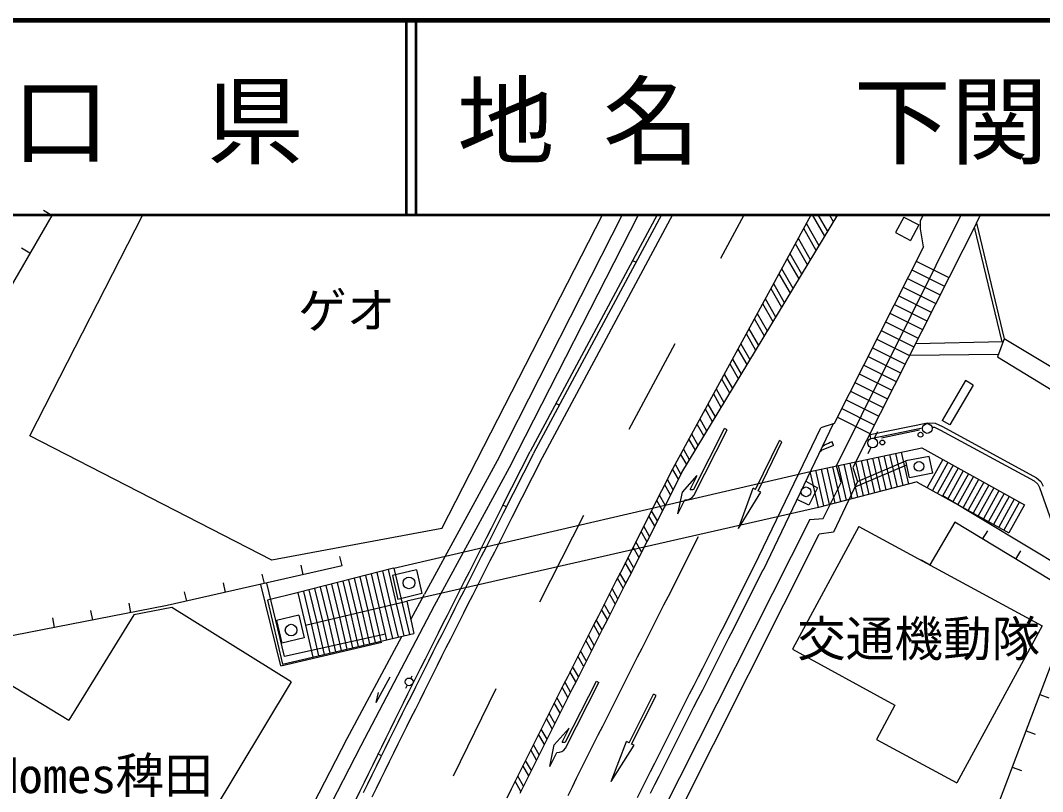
# Model space of a CAD drawing. Units: millimetres, scale not verified. Extents: x 40000 to 680000, y 20000 to 380000.
# Drawn here: x 347914 to 400486, y 340308 to 380000 of the extents above; entities that cross this region are included whole.
import ezdxf
from ezdxf.enums import TextEntityAlignment as Align

# ---------------------------------------------------------------- set-up
doc = ezdxf.new("R2010")
doc.units = ezdxf.units.MM
doc.header["$LTSCALE"] = 1000
for name, color, linetype, lineweight in [('M-BGD', 7, 'Continuous', 25), ('M-STR-STRC', 7, 'Continuous', 25), ('M-TTL', 2, 'Continuous', 140), ('M-TTL-LINE', 7, 'Continuous', 50)]:
    doc.layers.add(name, color=color, linetype=linetype, lineweight=lineweight)
doc.layers.add('M-TTL-TXT', color=7, linetype='Continuous')
doc.styles.add('ＭＳ ゴシック', font='')
doc.styles.get('ＭＳ ゴシック').set_extended_font_data('MS Gothic')

msp = doc.modelspace()

# ---------------------------------------------------------------- linework, layer by layer
at = {"layer": 'M-BGD'}
for p, q in [((349525, 369959), (349093, 370210)), ((348388, 358614), (354216, 370000)), ((349525, 369959), (349352, 370059)), ((349550, 370000), (349525, 369959)), ((369584, 353856), (377848, 370000)), ((378869, 370000), (372431, 357339)), ((373075, 356987), (379697, 370000)), ((380659, 370000), (374131, 357813)), ((380886, 370000), (374307, 357719)), ((389881, 357074), (396297, 370000)), ((393349, 369881), (392914, 369081)), ((393349, 369881), (394128, 369476)), ((397083, 369568), (397301, 370000)), ((397083, 369568), (390733, 356994)), ((392914, 369081), (393693, 368676)), ((394128, 369476), (393693, 368676)), ((396975, 369354), (398395, 363450)), ((397083, 369568), (398515, 363613)), ((348400, 368026), (347967, 368278)), ((394364, 368346), (389769, 359254)), ((379399, 367647), (379577, 367556)), ((393993, 367611), (395667, 366765)), ((393767, 367165), (395442, 366318)), ((393542, 366718), (395216, 365872)), ((393316, 366272), (394991, 365426)), ((392865, 365380), (394539, 364533)), ((393090, 365826), (394765, 364980)), ((392639, 364934), (394314, 364087)), ((392414, 364487), (394088, 363641)), ((392188, 364041), (393863, 363195)), ((391963, 363595), (393637, 362748)), ((398456, 363452), (393944, 363353)), ((398515, 363613), (398172, 362680)), ((406017, 359070), (398515, 363613)), ((391737, 363149), (393412, 362302)), ((393652, 362773), (398227, 362827)), ((391286, 362256), (392961, 361410)), ((391512, 362702), (393186, 361856)), ((398172, 362680), (405461, 358212)), ((391061, 361810), (392735, 360964)), ((390835, 361364), (392510, 360517)), ((396521, 361458), (395322, 359411)), ((396909, 361230), (395710, 359183)), ((396909, 361230), (396521, 361458)), ((390609, 360917), (392284, 360071)), ((375631, 360189), (375452, 360280)), ((390384, 360471), (392058, 359625)), ((390158, 360025), (391833, 359179)), ((386125, 351728), (389741, 359245)), ((389933, 359579), (391607, 358732)), ((391621, 358680), (394566, 359280)), ((394566, 359280), (394969, 359262)), ((394969, 359262), (395335, 359091)), ((395710, 359183), (395322, 359411)), ((395335, 359091), (400175, 356464)), ((360839, 352222), (348388, 358614)), ((391661, 358484), (391621, 358680)), ((391661, 358484), (394308, 359024)), ((391831, 358483), (392017, 358849)), ((392195, 358522), (394164, 358921)), ((394795, 359070), (394920, 359064)), ((394920, 359064), (395245, 358913)), ((395245, 358913), (400058, 356300)), ((389739, 358126), (389100, 357862)), ((389663, 358311), (389568, 358271)), ((389739, 358126), (389663, 358311)), ((372729, 355047), (374131, 357813)), ((374302, 357709), (372748, 354642)), ((388528, 356784), (394274, 357995)), ((389100, 357862), (389046, 357799)), ((391658, 358014), (391497, 357699)), ((392441, 355831), (392051, 357526)), ((392731, 355906), (392344, 357588)), ((393022, 355981), (392638, 357650)), ((393313, 356056), (392932, 357712)), ((393603, 356131), (393225, 357774)), ((394657, 357562), (393459, 357324)), ((394274, 357995), (399556, 355068)), ((394839, 356693), (394657, 357562)), ((372431, 357339), (368689, 350473)), ((369210, 349884), (373075, 356987)), ((389825, 355157), (389408, 356969)), ((390116, 355232), (389702, 357031)), ((390130, 356215), (389881, 357074)), ((390407, 355307), (389996, 357093)), ((390697, 355382), (390289, 357155)), ((390988, 355457), (390583, 357217)), ((390733, 356994), (390968, 356263)), ((390840, 355991), (393500, 357124)), ((391278, 355531), (390876, 357279)), ((390968, 356263), (393459, 357324)), ((391569, 355606), (391170, 357341)), ((391860, 355681), (391464, 357403)), ((392150, 355756), (391757, 357464)), ((393641, 356455), (393459, 357324)), ((395357, 357394), (394558, 355951)), ((395620, 357249), (394820, 355806)), ((395882, 357104), (395082, 355660)), ((367113, 351811), (388528, 356784)), ((388954, 354932), (388528, 356784)), ((389244, 355007), (388821, 356846)), ((389535, 355082), (389115, 356908)), ((394839, 356693), (393641, 356455)), ((396145, 356958), (395345, 355515)), ((396407, 356813), (395607, 355369)), ((396669, 356667), (395870, 355224)), ((396932, 356522), (396132, 355079)), ((400175, 356464), (400398, 356261)), ((388314, 356279), (388906, 355946)), ((388906, 355946), (388465, 355045)), ((394033, 356242), (388954, 354932)), ((389206, 354370), (390130, 356215)), ((390968, 356263), (389740, 353664)), ((394041, 356237), (398756, 353624)), ((397194, 356377), (396394, 354933)), ((397457, 356231), (396657, 354788)), ((397719, 356086), (396919, 354642)), ((397982, 355940), (397182, 354497)), ((400058, 356300), (400236, 356138)), ((400236, 356138), (400330, 355953)), ((400330, 355953), (401841, 351640)), ((400398, 356261), (400514, 356031)), ((395364, 355550), (402755, 351087)), ((398244, 355795), (397444, 354352)), ((398506, 355650), (397706, 354206)), ((398769, 355504), (397969, 354061)), ((388954, 354932), (367780, 350100)), ((372729, 355047), (372343, 354286)), ((372908, 354957), (372729, 355047)), ((388465, 355045), (387862, 355339)), ((399031, 355359), (398231, 353915)), ((399294, 355213), (398494, 353770)), ((399556, 355068), (398756, 353624)), ((372748, 354642), (372522, 354196)), ((388522, 354304), (389206, 354370)), ((369584, 353856), (360839, 352222)), ((372117, 353840), (371891, 353393)), ((372343, 354286), (372117, 353840)), ((372522, 354196), (372295, 353749)), ((388522, 354304), (379826, 337072)), ((391044, 353948), (387619, 347632)), ((391044, 353948), (400458, 348843)), ((371891, 353393), (371665, 352947)), ((372069, 353303), (371843, 352856)), ((372295, 353749), (372069, 353303)), ((380546, 336724), (389000, 353561)), ((389740, 353664), (389000, 353561)), ((397405, 353304), (397663, 353732)), ((371665, 352947), (371438, 352500)), ((371843, 352856), (371617, 352409)), ((364460, 351923), (364349, 352410)), ((371438, 352500), (371212, 352053)), ((371617, 352409), (371390, 351962)), ((399117, 352270), (399375, 352698)), ((367105, 351809), (362154, 350531)), ((362462, 351469), (362351, 351956)), ((366822, 351736), (367239, 349972)), ((368284, 351728), (367048, 351424)), ((367113, 351811), (367921, 348388)), ((368284, 351728), (368560, 350506)), ((371212, 352053), (370986, 351605)), ((371390, 351962), (371164, 351515)), ((384567, 348652), (386121, 351719)), ((394686, 351973), (394255, 352226)), ((360464, 351014), (360353, 351502)), ((364788, 351211), (365195, 349490)), ((365079, 351286), (365487, 349559)), ((365370, 351361), (365779, 349628)), ((365660, 351436), (366071, 349696)), ((365951, 351511), (366363, 349765)), ((366241, 351586), (366655, 349834)), ((366532, 351661), (366947, 349903)), ((367048, 351424), (367324, 350202)), ((370986, 351605), (370759, 351158)), ((371164, 351515), (370938, 351067)), ((358466, 350560), (358355, 351048)), ((361302, 346784), (360281, 350973)), ((361503, 347257), (360582, 351041)), ((362755, 350686), (363151, 349007)), ((363045, 350761), (363443, 349076)), ((363336, 350836), (363735, 349145)), ((363626, 350911), (364027, 349214)), ((363917, 350986), (364319, 349283)), ((364207, 351061), (364611, 349352)), ((364498, 351136), (364903, 349421)), ((370533, 350710), (370307, 350262)), ((370759, 351158), (370533, 350710)), ((370938, 351067), (370711, 350619)), ((356467, 350106), (356357, 350594)), ((362154, 350531), (360619, 350164)), ((360619, 350164), (361392, 346864)), ((362174, 350536), (362567, 348869)), ((362464, 350611), (362859, 348938)), ((368560, 350506), (367324, 350202)), ((367991, 349166), (368689, 350473)), ((370307, 350262), (370080, 349813)), ((370485, 350171), (370259, 349723)), ((370711, 350619), (370485, 350171)), ((351633, 349134), (351538, 349624)), ((353596, 349515), (353501, 350006)), ((355702, 349781), (353739, 349399)), ((361845, 345951), (355702, 349781)), ((362567, 348869), (367780, 350100)), ((365446, 342686), (369210, 349884)), ((365779, 349628), (366166, 347987)), ((366071, 349696), (366458, 348056)), ((366363, 349765), (366750, 348125)), ((366655, 349834), (367042, 348193)), ((366947, 349903), (367334, 348262)), ((367239, 349972), (367626, 348331)), ((367780, 350100), (368155, 348443)), ((370080, 349813), (369854, 349365)), ((370259, 349723), (370033, 349275)), ((349670, 348752), (349574, 349243)), ((353739, 349399), (350403, 343984)), ((362231, 349386), (361079, 349108)), ((361079, 349108), (361356, 347947)), ((362231, 349386), (362508, 348225)), ((363735, 349145), (364122, 347504)), ((364027, 349214), (364414, 347573)), ((364319, 349283), (364706, 347642)), ((364611, 349352), (364998, 347711)), ((364903, 349421), (365290, 347780)), ((365195, 349490), (365582, 347849)), ((365487, 349559), (365874, 347918)), ((369854, 349365), (369628, 348916)), ((370033, 349275), (369807, 348826)), ((362567, 348869), (362954, 347228)), ((362859, 348938), (363246, 347297)), ((363151, 349007), (363538, 347366)), ((363443, 349076), (363830, 347435)), ((369628, 348916), (369402, 348467)), ((369807, 348826), (369581, 348377)), ((384567, 348652), (384341, 348206)), ((400458, 348843), (396071, 340754)), ((362508, 348225), (361356, 347947)), ((361392, 346864), (368155, 348443)), ((366683, 348411), (361503, 347257)), ((364721, 343047), (367526, 348296)), ((369402, 348467), (369176, 348017)), ((369581, 348377), (369355, 347927)), ((384341, 348206), (384115, 347761)), ((344397, 347636), (350403, 343984)), ((361302, 346784), (366500, 347998)), ((368950, 347567), (368724, 347117)), ((369176, 348017), (368950, 347567)), ((369355, 347927), (369129, 347478)), ((384115, 347761), (383889, 347315)), ((387619, 347632), (392882, 344757)), ((368724, 347117), (368499, 346667)), ((368903, 347028), (368678, 346577)), ((369129, 347478), (368903, 347028)), ((383889, 347315), (383663, 346870)), ((368499, 346667), (368274, 346216)), ((368678, 346577), (368452, 346127)), ((383663, 346870), (383438, 346424)), ((361845, 345951), (355424, 335327)), ((366218, 344888), (366936, 346206)), ((367996, 346131), (368063, 346264)), ((368274, 346216), (368048, 345765)), ((368452, 346127), (368227, 345676)), ((383213, 345979), (382988, 345534)), ((383438, 346424), (383213, 345979)), ((367812, 345776), (367720, 345619)), ((368048, 345765), (367823, 345314)), ((368227, 345676), (368002, 345225)), ((382988, 345534), (382763, 345089)), ((366218, 344888), (366326, 345399)), ((367823, 345314), (367598, 344862)), ((368002, 345225), (367777, 344773)), ((382763, 345089), (382538, 344645)), ((400344, 345311), (400812, 345134)), ((367374, 344410), (367149, 343958)), ((367598, 344862), (367374, 344410)), ((367777, 344773), (367553, 344321)), ((382538, 344645), (382313, 344200)), ((392882, 344757), (391951, 342995)), ((367149, 343958), (366925, 343505)), ((367328, 343869), (367104, 343416)), ((367553, 344321), (367328, 343869)), ((382313, 344200), (382089, 343756)), ((366925, 343505), (366701, 343052)), ((367104, 343416), (366880, 342963)), ((381865, 343311), (381641, 342867)), ((382089, 343756), (381865, 343311)), ((399636, 343440), (400104, 343263)), ((362687, 339092), (364721, 343047)), ((366701, 343052), (366478, 342598)), ((366880, 342963), (366657, 342510)), ((381641, 342867), (381418, 342423)), ((391951, 342995), (396071, 340754)), ((363393, 338704), (365446, 342686)), ((366478, 342598), (366254, 342145)), ((366657, 342510), (366434, 342056)), ((381418, 342423), (381194, 341979)), ((366254, 342145), (366031, 341690)), ((366434, 342056), (366211, 341602)), ((366481, 342152), (366302, 342242)), ((381194, 341979), (380971, 341535)), ((365808, 341236), (365586, 340781)), ((366031, 341690), (365808, 341236)), ((366211, 341602), (365988, 341148)), ((380971, 341535), (380749, 341091)), ((398928, 341570), (399396, 341393)), ((365586, 340781), (365364, 340325)), ((365766, 340693), (365544, 340238)), ((365988, 341148), (365766, 340693)), ((380749, 341091), (380526, 340647)), ((365364, 340325), (365142, 339869)), ((380526, 340647), (380304, 340203))]:
    msp.add_line(p, q, dxfattribs=at)
for points in [[(349525, 369959), (346712, 365127), (345138, 363571), (342992, 360220), (340355, 354044), (340170, 354187), (338647, 352065), (334971, 346145), (334668, 346346), (319846, 322823), (318185, 325368)], [(388212, 292073), (385972, 292432), (389516, 314550), (394888, 330898), (402260, 350372), (395973, 354169), (394686, 351973)], [(364460, 351923), (355468, 349879), (341908, 347243), (339769, 347304), (338808, 351819), (338593, 351980)]]:
    msp.add_lwpolyline(points, dxfattribs=at)
for centre, radius in [((394556, 358996), 250), ((394205, 358675), 125), ((391750, 358246), 250), ((392245, 358277), 125), ((394131, 357043), 250), ((388320, 355736), 250), ((367897, 351047), 300), ((361837, 348617), 300), ((367905, 345952), 200)]:
    msp.add_circle(centre, radius, dxfattribs=at)
msp.add_arc((390713, 355499), 3000, 112.4463, 120.7524, dxfattribs=at)
at = {"layer": 'M-STR-STRC'}
for p, q in [((381453, 370000), (374748, 357483)), ((381486, 356953), (388588, 370000)), ((381932, 356727), (389960, 370000)), ((383945, 367770), (385139, 370000)), ((389292, 368895), (388661, 370000)), ((389440, 369139), (388948, 370000)), ((389736, 369629), (389524, 370000)), ((389884, 369874), (389812, 370000)), ((394208, 369268), (394215, 369698)), ((394215, 369698), (394358, 370000)), ((388847, 368160), (388206, 369283)), ((388996, 368405), (388347, 369541)), ((394364, 368346), (394208, 369268)), ((388551, 367670), (387925, 368767)), ((388403, 367426), (387785, 368508)), ((387959, 366691), (387364, 367734)), ((388107, 366936), (387504, 367992)), ((387515, 365957), (386942, 366959)), ((387663, 366201), (387083, 367217)), ((387218, 365467), (386661, 366443)), ((387070, 365222), (386521, 366184)), ((386626, 364488), (386100, 365410)), ((386774, 364732), (386240, 365668)), ((386330, 363998), (385819, 364893)), ((386182, 363753), (385678, 364635)), ((385738, 363019), (385257, 363861)), ((385886, 363263), (385397, 364119)), ((379223, 358956), (381584, 363363)), ((385441, 362529), (384976, 363344)), ((385293, 362284), (384835, 363086)), ((384849, 361550), (384414, 362311)), ((384997, 361794), (384555, 362569)), ((384553, 361060), (384133, 361795)), ((384405, 360815), (383993, 361537)), ((383961, 360080), (383571, 360762)), ((384109, 360325), (383712, 361020)), ((383664, 359591), (383291, 360246)), ((383516, 359346), (383150, 359987)), ((383072, 358611), (382743, 359188)), ((383220, 358856), (382869, 359471)), ((389769, 359254), (389082, 359027)), ((382776, 358122), (382448, 358696)), ((382542, 355876), (384122, 358999)), ((382543, 355545), (384256, 358931)), ((384256, 358932), (384122, 358999)), ((385675, 351945), (389082, 359027)), ((382628, 357877), (382307, 358438)), ((385729, 355854), (386948, 358375)), ((385864, 355789), (387083, 358310)), ((387083, 358310), (386948, 358375)), ((382184, 357142), (381886, 357663)), ((382332, 357387), (382027, 357922)), ((374748, 357483), (373194, 354416)), ((381887, 356653), (381608, 357142)), ((381932, 356727), (379215, 351364)), ((380323, 354657), (381486, 356953)), ((381754, 356383), (381466, 356887)), ((381960, 355722), (382724, 356568)), ((382363, 355854), (382724, 356568)), ((381350, 355577), (381053, 356097)), ((381485, 355844), (381188, 356365)), ((384839, 353841), (385594, 355920)), ((385729, 355854), (385594, 355920)), ((381079, 355043), (380782, 355563)), ((381731, 354605), (381960, 355722)), ((384839, 353841), (385999, 355724)), ((385999, 355724), (385864, 355789)), ((380944, 354776), (380647, 355296)), ((381731, 354605), (382092, 355319)), ((373194, 354416), (372968, 353970)), ((374636, 350070), (376895, 354530)), ((380323, 354657), (378769, 351590)), ((380537, 353975), (380241, 354495)), ((380673, 354242), (380376, 354762)), ((372968, 353970), (372741, 353523)), ((380267, 353441), (379970, 353961)), ((372741, 353523), (372515, 353077)), ((380131, 353174), (379834, 353694)), ((382776, 353414), (381222, 350347)), ((372515, 353077), (372289, 352630)), ((379725, 352372), (379428, 352892)), ((379861, 352639), (379564, 353160)), ((372289, 352630), (372063, 352183)), ((379454, 351838), (379158, 352358)), ((371836, 351736), (371610, 351289)), ((372063, 352183), (371836, 351736)), ((379319, 351571), (379022, 352091)), ((384121, 348878), (385675, 351945)), ((371610, 351289), (371384, 350842)), ((378769, 351590), (378543, 351145)), ((378913, 350770), (378616, 351290)), ((379048, 351037), (378751, 351557)), ((379215, 351364), (378989, 350918)), ((371384, 350842), (371158, 350394)), ((378317, 350698), (378091, 350252)), ((378543, 351145), (378317, 350698)), ((378642, 350236), (378345, 350756)), ((378989, 350918), (378763, 350472)), ((371158, 350394), (370931, 349946)), ((378091, 350252), (377865, 349806)), ((378507, 349969), (378210, 350489)), ((378763, 350472), (378537, 350027)), ((381222, 350347), (380996, 349901)), ((370931, 349946), (370705, 349498)), ((377865, 349806), (377639, 349360)), ((378101, 349167), (377804, 349687)), ((378236, 349434), (377939, 349954)), ((378537, 350027), (378311, 349581)), ((380996, 349901), (380770, 349456)), ((370705, 349498), (370479, 349049)), ((377639, 349360), (377413, 348914)), ((377830, 348633), (377533, 349153)), ((378085, 349135), (377859, 348688)), ((378311, 349581), (378085, 349135)), ((380770, 349456), (380544, 349010)), ((370253, 348601), (370027, 348152)), ((370479, 349049), (370253, 348601)), ((377413, 348914), (377187, 348468)), ((377695, 348366), (377398, 348886)), ((377859, 348688), (377633, 348242)), ((380318, 348564), (380092, 348118)), ((380544, 349010), (380318, 348564)), ((384121, 348878), (383895, 348432)), ((370027, 348152), (369801, 347703)), ((377187, 348468), (376962, 348022)), ((377288, 347565), (376991, 348085)), ((377424, 347832), (377127, 348352)), ((377633, 348242), (377408, 347796)), ((380092, 348118), (379867, 347673)), ((383895, 348432), (383669, 347987)), ((369801, 347703), (369576, 347253)), ((376736, 347576), (376511, 347129)), ((377018, 347030), (376721, 347551)), ((376962, 348022), (376736, 347576)), ((377408, 347796), (377182, 347350)), ((379867, 347673), (379641, 347227)), ((383443, 347541), (383217, 347096)), ((383669, 347987), (383443, 347541)), ((369576, 347253), (369350, 346803)), ((376511, 347129), (376286, 346683)), ((376882, 346763), (376585, 347283)), ((377182, 347350), (376957, 346904)), ((379641, 347227), (379416, 346781)), ((383217, 347096), (382992, 346650)), ((369350, 346803), (369125, 346353)), ((376286, 346683), (376060, 346237)), ((376476, 345962), (376179, 346482)), ((376612, 346229), (376315, 346749)), ((376732, 346458), (376507, 346012)), ((376957, 346904), (376732, 346458)), ((379416, 346781), (379191, 346336)), ((382992, 346650), (382767, 346205)), ((369125, 346353), (368900, 345903)), ((376060, 346237), (375836, 345790)), ((376205, 345428), (375908, 345948)), ((375954, 342874), (377536, 345996)), ((375955, 342543), (377670, 345928)), ((376507, 346012), (376282, 345565)), ((377536, 345996), (377670, 345928)), ((379191, 346336), (378966, 345890)), ((382767, 346205), (382541, 345760)), ((368675, 345452), (368450, 345001)), ((368900, 345903), (368675, 345452)), ((370193, 341111), (372385, 345605)), ((375836, 345790), (375611, 345344)), ((376075, 345153), (375773, 345681)), ((376282, 345565), (376057, 345119)), ((378741, 345445), (378516, 344999)), ((378966, 345890), (378741, 345445)), ((382541, 345760), (382316, 345315)), ((368450, 345001), (368225, 344550)), ((375386, 344897), (375162, 344450)), ((375670, 344348), (375367, 344880)), ((375611, 345344), (375386, 344897)), ((375799, 344627), (375502, 345147)), ((376057, 345119), (375833, 344672)), ((378516, 344999), (378292, 344553)), ((379216, 342824), (380474, 345326)), ((379350, 342756), (380608, 345258)), ((380608, 345258), (380474, 345326)), ((382316, 345315), (382092, 344870)), ((368225, 344550), (368001, 344099)), ((375162, 344450), (374938, 344003)), ((375833, 344672), (375609, 344226)), ((378292, 344553), (378068, 344108)), ((381867, 344426), (381643, 343981)), ((382092, 344870), (381867, 344426)), ((368001, 344099), (367776, 343647)), ((374938, 344003), (374714, 343556)), ((375266, 343543), (374968, 344065)), ((375401, 343812), (375103, 344334)), ((375609, 344226), (375385, 343779)), ((378068, 344108), (377844, 343662)), ((381643, 343981), (381418, 343536)), ((367776, 343647), (367552, 343194)), ((374714, 343556), (374490, 343109)), ((374998, 343006), (374699, 343528)), ((375161, 343332), (374937, 342885)), ((375385, 343779), (375161, 343332)), ((375372, 342721), (376137, 343566)), ((375775, 342853), (376137, 343566)), ((377844, 343662), (377620, 343217)), ((381418, 343536), (381195, 343092)), ((367552, 343194), (367329, 342742)), ((374490, 343109), (374267, 342662)), ((374863, 342737), (374565, 343259)), ((374937, 342885), (374714, 342438)), ((377620, 343217), (377396, 342771)), ((378295, 340824), (379082, 342891)), ((379216, 342824), (379082, 342891)), ((381195, 343092), (380971, 342648)), ((367105, 342289), (366882, 341836)), ((367329, 342742), (367105, 342289)), ((374267, 342662), (374044, 342214)), ((374460, 341929), (374162, 342452)), ((374595, 342199), (374296, 342721)), ((374714, 342438), (374491, 341991)), ((375143, 341604), (375372, 342721)), ((375143, 341604), (375504, 342317)), ((377173, 342325), (376950, 341880)), ((377396, 342771), (377173, 342325)), ((378295, 340824), (379484, 342689)), ((379484, 342689), (379350, 342756)), ((380971, 342648), (380748, 342203)), ((366882, 341836), (366659, 341382)), ((373821, 341767), (373598, 341319)), ((374044, 342214), (373821, 341767)), ((374192, 341391), (373893, 341914)), ((374491, 341991), (374269, 341544)), ((376950, 341880), (376727, 341434)), ((380525, 341759), (380302, 341315)), ((380748, 342203), (380525, 341759)), ((366659, 341382), (366437, 340928)), ((373598, 341319), (373376, 340871)), ((374058, 341122), (373759, 341645)), ((374269, 341544), (374046, 341097)), ((376727, 341434), (376505, 340988)), ((380302, 341315), (380079, 340871)), ((366437, 340928), (366215, 340473)), ((373376, 340871), (373154, 340423)), ((373655, 340315), (373356, 340838)), ((373789, 340584), (373491, 341107)), ((374046, 341097), (373824, 340649)), ((376505, 340988), (376283, 340542)), ((380079, 340871), (379857, 340427)), ((366215, 340473), (365993, 340019)), ((373154, 340423), (372933, 339975)), ((373824, 340649), (373603, 340201)), ((376283, 340542), (376062, 340096)), ((379857, 340427), (379636, 339983))]:
    msp.add_line(p, q, dxfattribs=at)
for centre, radius, start, end in [((382123, 355820), 502, 266.5188, 326.8166), ((382424, 356101), 254, 256.0479, 297.5917), ((375837, 343099), 254, 256.0479, 297.5917), ((375535, 342819), 502, 266.4766, 326.7744)]:
    msp.add_arc(centre, radius, start, end, dxfattribs=at)
at = {"layer": 'M-TTL'}
msp.add_line((680000, 380000), (40000, 380000), dxfattribs=at)
at = {"layer": 'M-TTL-LINE'}
for p, q in [((367750, 380000), (367750, 370000)), ((368250, 380000), (368250, 370000)), ((40000, 370000), (680000, 370000))]:
    msp.add_line(p, q, dxfattribs=at)

# ---------------------------------------------------------------- texts
at = {"layer": 'M-BGD', "style": 'ＭＳ ゴシック'}
for s, p in [('ゲオ', (362196, 363616)), ('交通機動隊', (387865, 346715)), ('Pearl Homes稗田', (339087, 339679))]:
    msp.add_text(s, height=1833, dxfattribs=at).set_placement(p, align=Align.BOTTOM_LEFT)
at = {"layer": 'M-TTL-TXT', "style": 'ＭＳ ゴシック'}
msp.add_text('山\u3000口\u3000県', height=3666, dxfattribs=at).set_placement((349980, 374818), align=Align.MIDDLE_CENTER)
for s, p in [('地 名', (370380, 374818)), ('下関市川中本町二丁目・稗田西町', (390768, 374818))]:
    msp.add_text(s, height=3666, dxfattribs=at).set_placement(p, align=Align.MIDDLE_LEFT)

doc.saveas('drawing.dxf')
